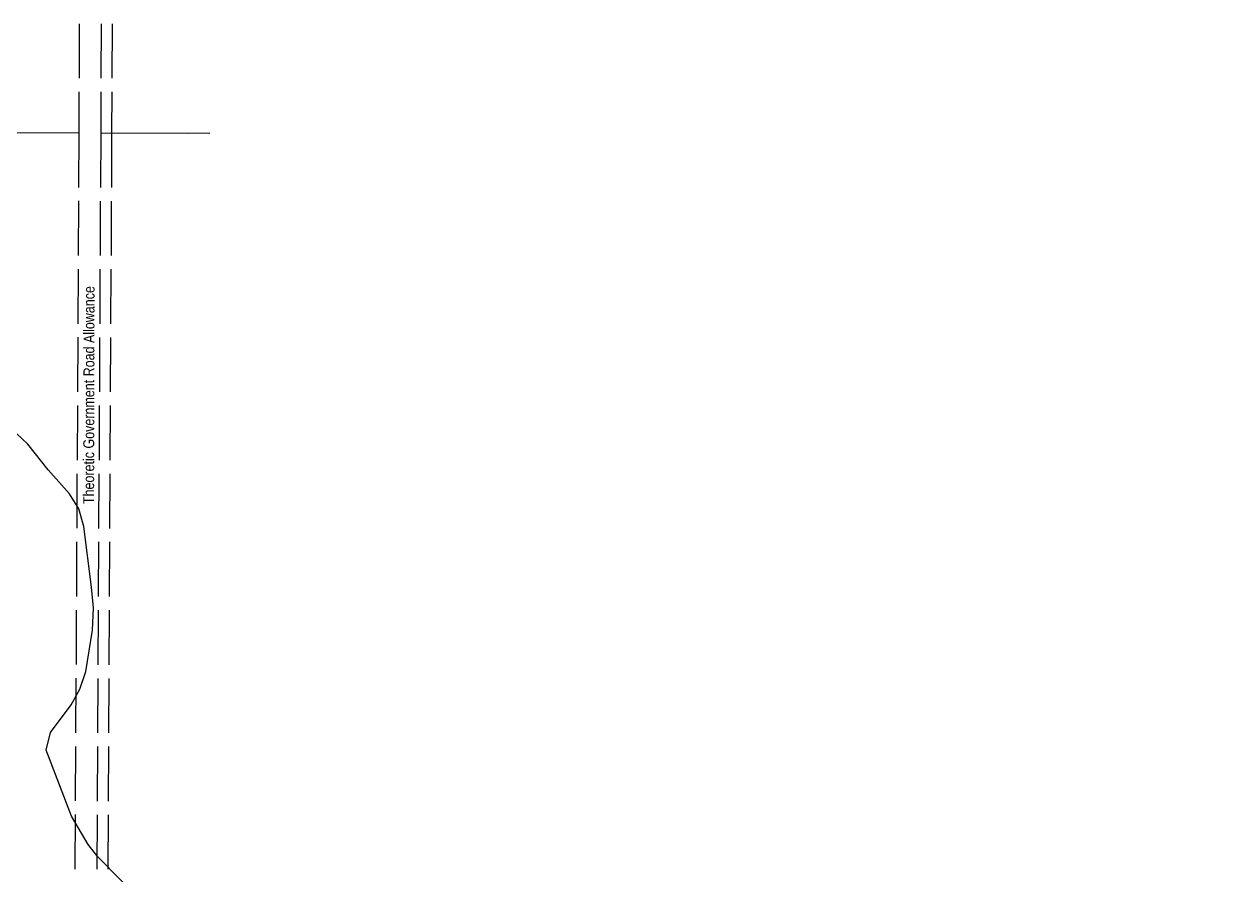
# Model space of a CAD drawing. Extents: x 456630 to 490274, y 6043290 to 6049977.
# Drawn here: x 481966 to 483053, y 6044350 to 6045131 of the extents above; entities that cross this region are included whole.
import ezdxf
from ezdxf.enums import TextEntityAlignment as Align

# ---------------------------------------------------------------- set-up
doc = ezdxf.new("R2010")
doc.units = 0
doc.header["$LTSCALE"] = 5
doc.linetypes.add('foc-QUARTERLINE', pattern=[33, 25, -3, 2, -3])
doc.linetypes.add('foc-UNSURVEYED', pattern=[12.5, 10, -2.5])
for name, color, linetype in [('L-QSEC', 8, 'foc-QUARTERLINE'), ('L-ROAD-T', 7, 'Continuous'), ('L-USEC', 7, 'foc-UNSURVEYED'), ('T-WATER', 160, 'Continuous')]:
    doc.layers.add(name, color=color, linetype=linetype)
doc.styles.add('80L', font='ARIALN.TTF', dxfattribs={"height": 10})
doc.styles.add('foc-LtypeFont', font='ARIALN.TTF', dxfattribs={"height": 7.35})
doc.linetypes.add('foc-TOPO-flowdirection-NOLINE', pattern='A,0,[">",foc-LtypeFont,S=0.3,R=0,X=0,Y=-0.945],-20,[">",foc-LtypeFont,S=0.3,R=0,X=0,Y=-0.945],0', length=20)

msp = doc.modelspace()

# ---------------------------------------------------------------- linework, layer by layer
at = {"layer": 'L-QSEC'}
for p, q in [((481243.666, 6045033.392), (482016.654, 6045030.585)), ((482036.771, 6045030.512), (482116.653, 6045030.222))]:
    msp.add_line(p, q, dxfattribs=at)
at = {"layer": 'L-QSEC', "flags": 128}
msp.add_lwpolyline([(482036.761, 6045030.513), (482136.709, 6045030.15)], dxfattribs=at)
at = {"layer": 'L-USEC'}
for p, q in [((482017.167, 6045130.585), (482016.654, 6045030.585)), ((482037.284, 6045130.562), (482036.771, 6045030.482)), ((482047.327, 6045130.55), (482046.815, 6045030.475)), ((482016.654, 6045030.585), (482012.538, 6044226.546)), ((482036.771, 6045030.482), (482032.655, 6044226.443)), ((482046.815, 6045030.475), (482042.697, 6044226.437))]:
    msp.add_line(p, q, dxfattribs=at)
at = {"layer": 'T-WATER', "linetype": 'foc-TOPO-flowdirection-NOLINE', "flags": 128}
msp.add_lwpolyline([(483052.845, 6043318.73), (483050.725, 6043325.844), (483037.23, 6043330.508), (483006.374, 6043331.924), (482996.673, 6043320.909), (482990.415, 6043316.127), (482978.312, 6043324.568), (482961.871, 6043327.979), (482962.882, 6043345.023), (482953.669, 6043356.157), (482966.643, 6043377.365), (482941.469, 6043392.029), (482934.104, 6043378.966), (482930.572, 6043362.35), (482913.151, 6043358.923), (482906.217, 6043349.7), (482899.534, 6043363.526), (482872.37, 6043354.606), (482860.688, 6043363.467), (482853.342, 6043376.695), (482836.713, 6043377.707), (482824.644, 6043377.144), (482819.615, 6043361.853), (482818.616, 6043349.311), (482802.96, 6043354.523), (482792.064, 6043364.339), (482784.115, 6043376.789), (482767.471, 6043372.819), (482753.551, 6043375.563), (482744.15, 6043364.307), (482741.214, 6043346.248), (482725.414, 6043343.597), (482707.108, 6043345.815), (482703.737, 6043362.992), (482706.795, 6043380.869), (482713.919, 6043394.052), (482701.755, 6043402.014), (482685.774, 6043398.822), (482671.864, 6043405.227), (482661.085, 6043415.105), (482649.359, 6043408.778), (482643.489, 6043393.731), (482631.65, 6043389.986), (482623.882, 6043402.254), (482613.283, 6043411.831), (482595.818, 6043414.647), (482588.232, 6043427.516), (482587.992, 6043447.143), (482575.045, 6043454.266), (482556.498, 6043456.484), (482551.258, 6043471.088), (482558.624, 6043484.689), (482562.575, 6043500.403), (482552.458, 6043510.699), (482547.099, 6043525.661), (482546.679, 6043545.351), (482535.543, 6043595.386), (482499.903, 6043664.104), (482498.28, 6043683.257), (482501.274, 6043700.294), (482506.243, 6043715.526), (482505.818, 6043733.654), (482495.702, 6043744.429), (482464.636, 6043755.932), (482452.169, 6043763.172), (482442.595, 6043773.646), (482435.851, 6043787.292), (482430.735, 6043803.094), (482428.274, 6043842.838), (482419.788, 6043896.106), (482418.705, 6043915.317), (482410.82, 6043928.847), (482397.815, 6043937.051), (482368.311, 6043948.906), (482362.17, 6043963.03), (482365.286, 6043981.388), (482364.564, 6044000.899), (482356.013, 6044012.27), (482340.213, 6044009.017), (482316.685, 6043991.743), (482305.546, 6044001.442), (482291.766, 6044030.776), (482278.996, 6044037.538), (482266.663, 6044028.992), (482251.338, 6044024.359), (482234.174, 6044026.752), (482220.685, 6044033.936), (482195.398, 6044050.642), (482162.465, 6044080.455), (482153.191, 6044091.109), (482145.788, 6044104.636), (482128.145, 6044128.101), (482114.781, 6044156.293), (482110.329, 6044172.994), (482109.125, 6044211.834), (482105.392, 6044248.221), (482102.082, 6044266.057), (482091.672, 6044298.022), (482084.93, 6044312.269), (482075.842, 6044324.841), (482034.3, 6044366.748), (482025.448, 6044378.239), (482010.156, 6044404.217), (481986.682, 6044464.794), (481990.693, 6044480.688), (482009.683, 6044506.32), (482017.591, 6044520.701), (482023.224, 6044536.89), (482029.162, 6044574.689), (482030.065, 6044595.153), (482028.441, 6044614.126), (482021.222, 6044669.731), (482016.649, 6044686.011), (482008.283, 6044699.602), (481988.537, 6044721.572), (481969.996, 6044745.22), (481949.16, 6044764.852), (481929.233, 6044787.003), (481923.399, 6044804.461)], dxfattribs=at)
at = {"layer": 'T-WATER', "flags": 128}
msp.add_lwpolyline([(482075.842, 6044324.841), (482034.3, 6044366.748), (482025.448, 6044378.239), (482010.156, 6044404.217), (481986.682, 6044464.794), (481990.693, 6044480.688), (482009.683, 6044506.32), (482017.591, 6044520.701), (482023.224, 6044536.89), (482029.162, 6044574.689), (482030.065, 6044595.153), (482028.441, 6044614.126), (482021.222, 6044669.731), (482016.649, 6044686.011), (482008.283, 6044699.602), (481988.537, 6044721.572), (481969.996, 6044745.22), (481949.16, 6044764.852)], dxfattribs=at)

# ---------------------------------------------------------------- texts
at = {"layer": 'L-ROAD-T', "style": '80L'}
msp.add_text('Theoretic Government Road Allowance', height=9.99479, rotation=89.880962, dxfattribs=at).set_placement((482025.934, 6044790.14), align=Align.MIDDLE_CENTER)

doc.saveas('drawing.dxf')
